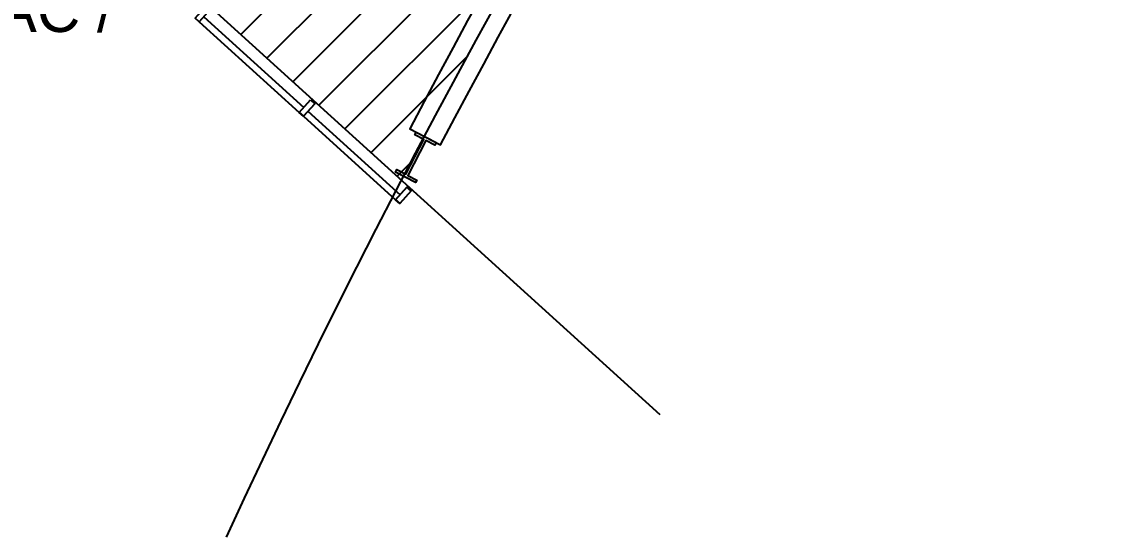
# Model space of a CAD drawing. Header units: millimetres. Extents: x -3 to 87.1, y -29 to 24.
# Drawn here: x 71.56 to 81.26, y -29 to -24.42 of the extents above; entities that cross this region are included whole.
import ezdxf

# ---------------------------------------------------------------- set-up
doc = ezdxf.new("R2010")
doc.units = ezdxf.units.MM
for name, color, linetype in [('AR-ESQ', 2, 'Continuous'), ('AR-EST', 4, 'Continuous'), ('AR-PAR-ALV', 5, 'Continuous'), ('AR-TXT', 2, 'Continuous'), ('MALHA PARA NUMERAÇÃO DE SALAS', 1, 'Continuous')]:
    doc.layers.add(name, color=color, linetype=linetype)
doc.styles.add('1-125', font='stylu.ttf', dxfattribs={"height": 0.2})

# ---------------------------------------------------------------- blocks, each defined once
blk = doc.blocks.new('numeracao de salas anexo2')
at = {"layer": 'MALHA PARA NUMERAÇÃO DE SALAS'}
h = blk.add_hatch(dxfattribs=at)
h.set_pattern_fill('ANSI31', color=256, scale=2.5, style=0)
h.set_pattern_definition([(45, (100.34865, 6.72668), (-0.2209709, 0.2209709), [])])
h.paths.add_polyline_path([(78.9267, -20.5547), (78.0004, -19.7154), (73.4344, -24.7544), (74.3607, -25.5937), (76.2132, -27.2724), (77.8903, -28.792, -0.024814), (81.404, -22.7995), (80.7792, -22.2334)])
h.paths.add_polyline_path([(79.4914, -16.2083), (84.0574, -11.1693), (82.2048, -9.4906), (81.2786, -8.6513), (76.7125, -13.6903)])
h.paths.add_polyline_path([(74.2952, -16.358), (73.369, -15.5186), (71.5164, -13.84), (66.9504, -18.879), (68.8029, -20.5576), (69.7292, -21.397)])
h.paths.add_polyline_path([(73.9337, -11.1723), (78.4997, -6.1333), (76.4235, -4.3092), (75.3579, -3.4294), (71.029, -8.6724), (72.0142, -9.4858)])
h.paths.add_polyline_path([(68.7372, -11.4482), (67.7947, -10.6699), (65.8626, -9.172), (61.779, -14.6093), (63.5462, -15.9794), (64.4083, -16.6912)])
h.paths.add_polyline_path([(62.8755, -7.0457), (61.8654, -6.3574), (59.8039, -5.0433), (56.2372, -10.8329), (58.1228, -12.0348), (59.0467, -12.6644)])
h.paths.add_polyline_path([(56.634, -3.2006), (55.5649, -2.608), (53.3913, -1.4889), (50.3718, -7.5817), (52.3598, -8.6053), (53.3377, -9.1473)])
h.paths.add_polyline_path([(50.0655, 0.0548), (48.9465, 0.5466), (46.6793, 1.4612), (44.2324, -4.8833), (46.3061, -5.7198), (47.3297, -6.1697)])
h.paths.add_polyline_path([(43.2257, 2.6927), (42.0662, 3.0797), (39.7246, 3.782), (39.7228, 3.7825), (37.871, -2.7605), (40.0129, -3.4029), (41.0734, -3.7568)])
h.paths.add_polyline_path([(36.1723, 4.691), (34.9851, 4.9691), (32.586, 5.4539), (31.3415, -1.2312), (33.5334, -1.6741), (34.6219, -1.9291)])
h.paths.add_polyline_path([(28.9666, 6.0419), (27.7546, 6.2008), (25.324, 6.4628), (24.6991, -0.3085), (26.9223, -0.5481), (28.0298, -0.7019)])
h.paths.add_polyline_path([(21.6659, 6.7156), (20.4444, 6.7625), (18, 6.8), (18, 0), (20.2358, -0.0343), (21.3527, -0.0857)])
h.paths.add_polyline_path([(14.25, 6.8), (10.5, 6.8), (10.5, 0), (14.25, 0)])
h.paths.add_polyline_path([(6.75, 6.8), (3, 6.8), (3, 0), (6.75, 0)])
h.paths.add_polyline_path([(10.5, 10.4), (10.5, 17.2), (6.75, 17.2), (6.75, 10.4)])
h.paths.add_polyline_path([(14.25, 10.4), (15.5, 10.4), (18, 10.4), (18, 17.2), (14.25, 17.2)])
h.paths.add_polyline_path([(26.2797, 16.8188), (23.5241, 17.0305), (22.1437, 17.0941), (21.831, 10.3021), (23.1072, 10.2433), (25.6548, 10.0475)])
h.paths.add_polyline_path([(33.2448, 8.9931), (34.4892, 15.6783), (31.7649, 16.1423), (30.3962, 16.3325), (29.4606, 9.598), (30.726, 9.4222)])
h.paths.add_polyline_path([(38.2371, 7.9044), (40.7032, 7.2464), (42.555, 13.7894), (39.8891, 14.5007), (38.5435, 14.8159), (36.9931, 8.1958)])
h.paths.add_polyline_path([(45.577, 5.7028), (47.9747, 4.82), (50.4217, 11.1645), (47.8281, 12.1194), (46.5174, 12.5568), (44.3651, 6.1072)])
h.paths.add_polyline_path([(54.9899, 1.7367), (58.0095, 7.8295), (55.5147, 9.0186), (54.2497, 9.5746), (51.5139, 3.3501), (52.6834, 2.836)])
h.paths.add_polyline_path([(68.0246, -6.2935), (72.1082, -0.8562), (69.8732, 0.7694), (68.7313, 1.5476), (64.9025, -4.0711), (65.9582, -4.7905)])
h.paths.add_polyline_path([(76.5606, -24.8181), (77.711, -24.951), (77.8212, -23.9974), (76.6707, -23.8645)], flags=24)
h.paths.add_polyline_path([(78.7386, -13.5501), (80.2221, -13.7215), (80.3322, -12.7679), (78.8488, -12.5965)], flags=24)
h.paths.add_polyline_path([(69.3105, -18.5022), (70.7606, -18.6697), (70.8708, -17.716), (69.4206, -17.5485)], flags=24)
h.paths.add_polyline_path([(73.3404, -8.3083), (74.7906, -8.4758), (74.9007, -7.5222), (73.4506, -7.3546)], flags=24)
h.paths.add_polyline_path([(64.1798, -13.7228), (65.5967, -13.8865), (65.7069, -12.9328), (64.29, -12.7691)], flags=24)
h.paths.add_polyline_path([(58.3289, -9.6831), (59.6458, -9.8353), (59.756, -8.8816), (58.439, -8.7295)], flags=24)
h.paths.add_polyline_path([(52.4353, -6.0336), (53.7522, -6.1858), (53.8624, -5.2321), (52.5455, -5.08)], flags=24)
h.paths.add_polyline_path([(46.2283, -3.0394), (47.3787, -3.1723), (47.4889, -2.2187), (46.3385, -2.0858)], flags=24)
h.paths.add_polyline_path([(39.6934, -0.6437), (41.1435, -0.8112), (41.2537, 0.1424), (39.8035, 0.31)], flags=24)
h.paths.add_polyline_path([(32.8452, 0.9864), (34.2621, 0.8227), (34.3723, 1.7763), (32.9554, 1.94)], flags=24)
h.paths.add_polyline_path([(26.0913, 2.3261), (27.5415, 2.1586), (27.6516, 3.1122), (26.2015, 3.2798)], flags=24)
h.paths.add_polyline_path([(19.0933, 2.686), (20.5434, 2.5185), (20.6536, 3.4722), (19.2034, 3.6397)], flags=24)
h.paths.add_polyline_path([(11.7477, 2.7289), (12.8982, 2.596), (13.0083, 3.5497), (11.8579, 3.6826)], flags=24)
h.paths.add_polyline_path([(4.0978, 2.7462), (5.548, 2.5787), (5.6582, 3.5323), (4.208, 3.6999)], flags=24)
h.paths.add_polyline_path([(7.8478, 12.9462), (9.298, 12.7787), (9.4082, 13.7323), (7.958, 13.8999)], flags=24)
h.paths.add_polyline_path([(15.3478, 12.9462), (16.798, 12.7787), (16.9082, 13.7323), (15.458, 13.8999)], flags=24)
h.paths.add_polyline_path([(23.0651, 12.5259), (24.5486, 12.3546), (24.6588, 13.3082), (23.1753, 13.4796)], flags=24)
h.paths.add_polyline_path([(31.0926, 11.3351), (32.5428, 11.1676), (32.6529, 12.1212), (31.2028, 12.2888)], flags=24)
h.paths.add_polyline_path([(38.7444, 9.6765), (40.1612, 9.5128), (40.2714, 10.4665), (38.8545, 10.6302)], flags=24)
h.paths.add_polyline_path([(46.2357, 7.2023), (47.6858, 7.0348), (47.796, 7.9884), (46.3459, 8.156)], flags=24)
h.paths.add_polyline_path([(53.3879, 4.1836), (54.7048, 4.0314), (54.815, 4.9851), (53.498, 5.1372)], flags=24)
h.paths.add_polyline_path([(67.1642, -3.6386), (68.4812, -3.7908), (68.5914, -2.8371), (67.2744, -2.685)], flags=24)
blk.add_lwpolyline([(58.1228, -12.0348), (59.9706, -13.294), (61.779, -14.6093), (63.5462, -15.9794), (65.2705, -17.4031), (66.9504, -18.879), (68.8029, -20.5576), (70.6555, -22.2363), (72.5081, -23.915), (74.3607, -25.5937), (76.2132, -27.2724), (80.1914, -30.8772)], dxfattribs=at)
blk.add_arc((139.9832, -61.1742), 70.0296, 135.443798, 155.352825, dxfattribs=at)
blk = doc.blocks.new('A$C009E3A51')
blk.add_blockref('numeracao de salas anexo2', (-3.1565, 0.0083))

msp = doc.modelspace()

# ---------------------------------------------------------------- linework, layer by layer
at = {"layer": 'AR-ESQ', "color": 2, "transparency": 33554687}
for p, q in [((73.1814, -24.3742), (74.0706, -25.1799)), ((74.0303, -25.2244), (74.131, -25.1132)), ((74.131, -25.1132), (74.1681, -25.1468)), ((74.0674, -25.258), (74.1681, -25.1468)), ((74.0303, -25.2244), (74.0674, -25.258)), ((74.1077, -25.2135), (74.9274, -25.9563)), ((74.9879, -25.8896), (74.8871, -26.0008)), ((75.0249, -25.9232), (74.9879, -25.8896)), ((75.0249, -25.9232), (74.9242, -26.0344)), ((74.8871, -26.0008), (74.9242, -26.0344))]:
    msp.add_line(p, q, dxfattribs=at)
at = {"layer": 'AR-ESQ', "transparency": 33554687}
for points in [[(73.2048, -24.2739), (73.2418, -24.3075), (73.1411, -24.4186), (73.104, -24.3851)], [(74.131, -25.1132), (74.1681, -25.1468), (74.0674, -25.258), (74.0303, -25.2244)], [(74.9879, -25.8896), (75.0249, -25.9232), (74.9242, -26.0344), (74.8871, -26.0008)]]:
    msp.add_lwpolyline(points, close=True, dxfattribs=at)
at = {"layer": 'AR-ESQ', "color": 1, "transparency": 33554687}
for points in [[(73.1411, -24.4186), (74.0303, -25.2244)], [(74.0674, -25.258), (74.8871, -26.0008)]]:
    msp.add_lwpolyline(points, dxfattribs=at)
at = {"layer": 'AR-ESQ', "transparency": 33554687}
for points in [[(73.1814, -24.3742), (74.0706, -25.1799)], [(74.1077, -25.2135), (74.9274, -25.9563)]]:
    msp.add_lwpolyline(points, dxfattribs=at)
at = {"layer": 'AR-EST', "transparency": 33554687}
msp.add_lwpolyline([(75.0713, -25.4009), (75.2486, -25.4934), (75.2371, -25.5156), (75.1572, -25.4739), (74.9955, -25.7843), (75.0753, -25.8259), (75.0637, -25.8481), (74.8864, -25.7556), (74.8979, -25.7335), (74.9777, -25.7751), (75.1395, -25.4647), (75.0597, -25.4231), (75.0713, -25.4009)], dxfattribs=at)
at = {"layer": 'AR-PAR-ALV', "transparency": 33554687}
msp.add_lwpolyline([(85.1824, -11.3091), (84.9527, -11.1009, 0.062555), (75.0141, -25.37), (75.2886, -25.5141, -0.062551)], format="xyb", close=True, dxfattribs=at)

# ---------------------------------------------------------------- block references
at = {"layer": 'MALHA PARA NUMERAÇÃO DE SALAS', "color": 6, "transparency": 33554687}
msp.add_blockref('A$C009E3A51', (0.2044, 2.9587), dxfattribs=at)

# ---------------------------------------------------------------- texts
at = {"layer": 'AR-TXT', "color": 2, "transparency": 33554687, "insert": (70.6865, -24.3122), "char_height": 0.4, "attachment_point": 5, "style": '1-125'}
msp.add_mtext('\\PSCD/ DIRAC /   \\PSELIP', dxfattribs=at)

doc.saveas('drawing.dxf')
